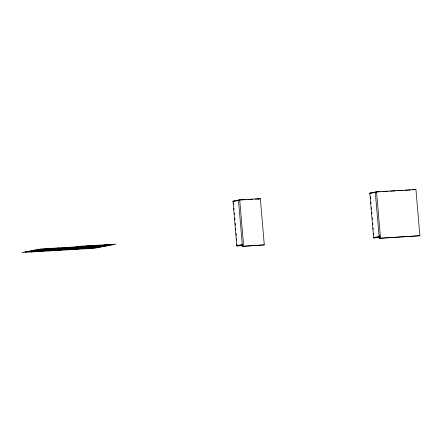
<?xml version="1.0" encoding="UTF-8"?>
<svg xmlns="http://www.w3.org/2000/svg" width="442" height="442" viewBox="0 0 442 442"><rect width="100%" height="100%" fill="white"/><g stroke="black" fill="none" stroke-linecap="round" stroke-linejoin="round"><path stroke-width="0.66" d="M242.338 245.642L236.84 245.967L232.995 201.138L239.713 199.861L260.321 198.651L264.288 244.89L242.426 246.343L238.465 200.099L245.332 199.696M233.028 201.502L238.818 200.441M257.863 199.115L260.321 198.651M31.1 251.973L49.686 248.448M40.1 251.443L58.687 247.918M49.106 250.912L67.687 247.387M58.106 250.382L79.787 246.271L115.793 244.155L94.107 248.266L22.1 252.504L40.686 248.979L112.693 244.741M67.107 249.852L88.787 245.741M379.772 237.558L373.656 237.923L369.816 193.088L376.529 191.817L415.933 189.496L419.9 235.741L379.247 238.293L375.28 192.055L380.037 191.773M76.107 249.327L97.793 245.211M85.107 248.796L106.793 244.68M415.933 189.496L412.651 189.856M242.277 244.57L236.807 245.603L238.183 245.525M236.84 245.967L242.304 244.929M242.426 246.343L264.288 244.89M373.628 237.558L379.418 236.503L379.302 235.133M373.656 237.923L379.126 236.884M379.247 238.293L419.9 235.741M247.393 199.574L252.89 199.254M254.951 199.132L259.073 198.889L259.106 199.248M382.755 191.613L388.192 191.292M390.231 191.176L395.662 190.856M397.701 190.734L403.137 190.414M405.176 190.298L410.612 189.977M375.634 192.397L369.844 193.452L370.169 193.436M232.995 201.138L234.37 201.055M369.816 193.088L371.175 193.01M37.587 249.564L109.599 245.327M34.493 250.15L106.5 245.918M31.393 250.741L103.4 246.503M28.294 251.327L100.306 247.089M25.2 251.912L97.207 247.68M376.529 191.817L380.49 238.056M370.462 196.828L370.634 198.861M370.926 202.254L371.042 203.613M371.391 207.685L371.507 209.038M371.799 212.431L371.915 213.79M372.263 217.862L372.379 219.221M372.728 223.287L372.844 224.647M373.136 228.039L373.252 229.398M373.601 233.47L373.717 234.824M239.713 199.861L243.675 246.106M233.47 202.839L233.586 204.193M233.934 208.265L234.05 209.624M234.343 213.016L234.459 214.37M234.807 218.442L234.923 219.801M235.216 223.193L235.387 225.232M235.68 228.625L235.796 229.978M236.083 233.37L236.26 235.409M236.553 238.802L236.669 240.155M237.017 244.227L237.133 245.586"/></g></svg>
